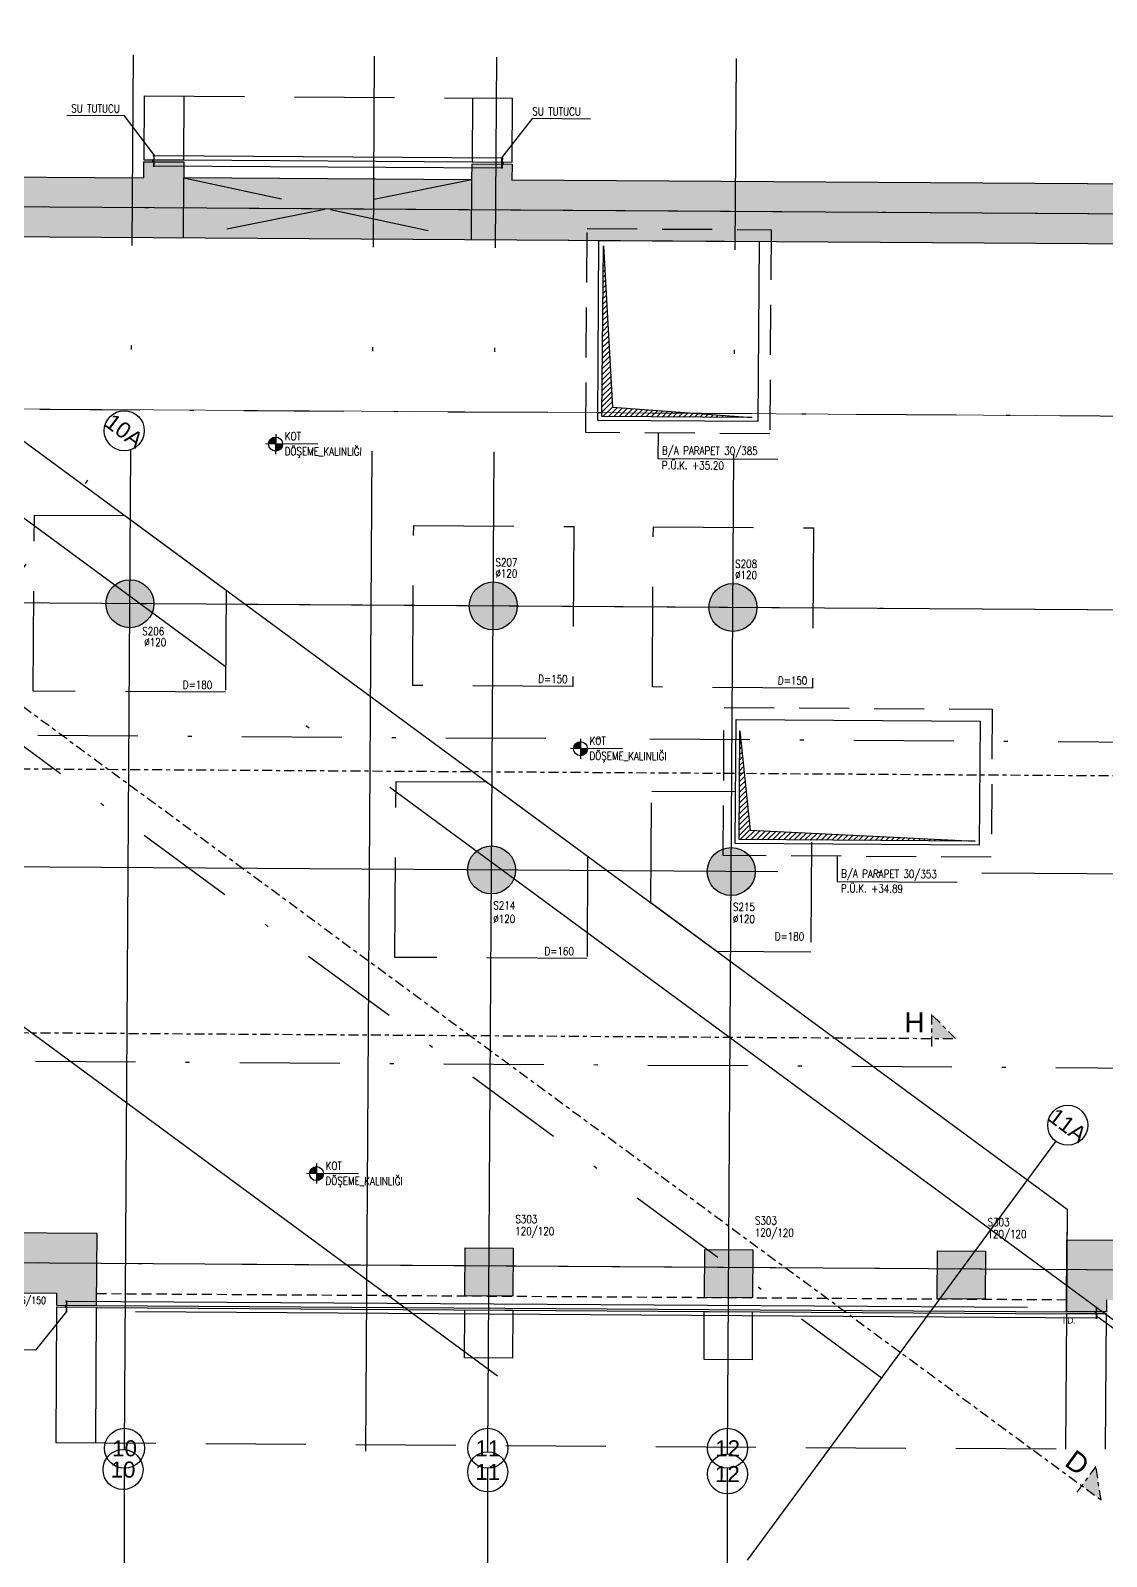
# Model space of a CAD drawing. Header units: millimetres. Extents: x 400392 to 401186, y 4543812 to 4544115.
# Drawn here: x 400778.17 to 400805.06, y 4544001.02 to 4544039.16 of the extents above; entities that cross this region are included whole.
import ezdxf
from ezdxf.enums import TextEntityAlignment as Align

# ---------------------------------------------------------------- set-up
doc = ezdxf.new("R2010")
doc.units = ezdxf.units.MM
for name, pattern in [('ACAD_ISO05W100', [33, 24, -3, 0, -3, 0, -3]), ('AKS', [3, 2.5, -0.25, 0, -0.25]), ('CENTER', [2, 1.25, -0.25, 0.25, -0.25]), ('DASHDOT2', [0.5, 0.25, -0.125, 0, -0.125]), ('HIDDEN', [0.375, 0.25, -0.125]), ('UUC-ST-KAL-I05-101-U-000$0$ACAD_ISO05W100', [33, 24, -3, 0, -3, 0, -3])]:
    doc.linetypes.add(name, pattern=pattern)
doc.layers.add('A-DETL', color=90, linetype='Continuous', lineweight=15)
for name, color, linetype in [('aks prota', 2, 'AKS'), ('boşluk prota', 2, 'Continuous'), ('boşluk taraması prota', 252, 'Continuous'), ('caks prota', 4, 'Continuous'), ('iderzi_PROTA', 3, 'Continuous'), ('kesit tarama prota', 252, 'Continuous'), ('kiris prota', 6, 'Continuous'), ('kolon prota', 1, 'Continuous'), ('kolon tarama prota', 252, 'Continuous'), ('lkolon prota', 4, 'Continuous'), ('lperde prota', 4, 'Continuous'), ('merdiven prota', 2, 'Continuous'), ('not prota', 2, 'Continuous'), ('not yazısı prota', 6, 'Continuous'), ('not çizgisi prota', 4, 'Continuous'), ('perde prota', 1, 'Continuous'), ('PRT-AL-TUNEL_EKSENI', 14, 'DASHDOT2'), ('skesit prota', 7, 'Continuous'), ('st-s_level (kot)', 6, 'Continuous'), ('st-s_levelmark (kot işareti)', 4, 'Continuous'), ('taks prota', 7, 'Continuous'), ('temel prota', 6, 'Continuous'), ('tkesit prota', 7, 'Continuous'), ('tkolon prota', 6, 'Continuous'), ('tnot prota', 4, 'Continuous'), ('UUC-ST-KAL-I05-101-U-000$0$st_s_su tutucu', 2, 'Continuous')]:
    doc.layers.add(name, color=color, linetype=linetype)
doc.styles.add('Arial', font='Arial.ttf')
doc.styles.add('OLCU', font='romanstw.shx')
doc.styles.add('TAKS', font='Arial Unicode.ttf')
doc.styles.add('text25_PROTA', font='Arial.ttf', dxfattribs={"height": 25})
doc.styles.add('tkolon', font='romanstw.shx')
doc.styles.add('TNOT', font='romanstw.shx', dxfattribs={"width": 0.8, "height": 250})
doc.styles.add('TSIMPLEX', font='romanstw.shx')

msp = doc.modelspace()

# ---------------------------------------------------------------- hatches: boundary and pattern name
at = {"layer": 'kesit tarama prota'}
h = msp.add_hatch(color=256, dxfattribs=at)
h.dxf.hatch_style = 1
h.paths.add_polyline_path([(400800.68594, 4544014.56936), (400801.28213, 4544013.96558), (400800.68214, 4544013.96938)])
h = msp.add_hatch(color=256, dxfattribs=at)
h.dxf.hatch_style = 1
h.paths.add_polyline_path([(400804.79177, 4544003.27119), (400804.91919, 4544002.43229), (400804.43603, 4544002.78802)])
at = {"layer": 'kolon tarama prota'}
h = msp.add_hatch(color=256, dxfattribs=at)
h.dxf.hatch_style = 1
h.paths.add_polyline_path([(400817.28146, 4544035.25536), (400790.197, 4544035.4269), (400790.19953, 4544035.82689), (400789.19955, 4544035.83322), (400789.19702, 4544035.43323), (400781.99716, 4544035.47883), (400781.99969, 4544035.87882), (400780.99971, 4544035.88516), (400780.99718, 4544035.48517), (400767.58603, 4544035.57011), (400769.64107, 4544034.05706), (400816.07198, 4544033.76299), (400815.91428, 4544008.86349), (400804.06602, 4544008.93853), (400804.05462, 4544007.13856), (400805.0546, 4544007.13223), (400805.0565, 4544007.43222), (400817.10476, 4544007.35592), (400817.12404, 4544010.39996), (400817.52403, 4544010.39742), (400817.53036, 4544011.3974), (400817.13237, 4544011.39992), (400817.16942, 4544017.24981), (400817.56741, 4544017.24728), (400817.57375, 4544018.24726), (400817.17375, 4544018.2498)])
h = msp.add_hatch(color=256, dxfattribs=at)
h.dxf.hatch_style = 1
edge = h.paths.add_edge_path()
edge.add_arc((400780.64974, 4544024.83715), 0.6, 359.637118, 719.637118)
h = msp.add_hatch(color=256, dxfattribs=at)
h.dxf.hatch_style = 1
edge = h.paths.add_edge_path()
edge.add_arc((400789.72955, 4544024.77965), 0.6, 359.637118, 719.637118)
h = msp.add_hatch(color=256, dxfattribs=at)
h.dxf.hatch_style = 1
edge = h.paths.add_edge_path()
edge.add_arc((400795.71944, 4544024.74207), 0.6, 359.637118, 719.637118)
h = msp.add_hatch(color=256, dxfattribs=at)
h.dxf.hatch_style = 1
edge = h.paths.add_edge_path()
edge.add_arc((400789.68775, 4544018.17978), 0.6, 359.637118, 719.637118)
h = msp.add_hatch(color=256, dxfattribs=at)
h.dxf.hatch_style = 1
edge = h.paths.add_edge_path()
edge.add_arc((400795.67764, 4544018.14184), 0.6, 359.637118, 719.637118)
h = msp.add_hatch(color=256, dxfattribs=at)
h.dxf.hatch_style = 1
h.paths.add_polyline_path([(400779.82827, 4544009.09204), (400731.11046, 4544009.4006), (400729.75018, 4544009.40921), (400731.80435, 4544007.89617), (400733.16549, 4544007.88755), (400778.81879, 4544007.5984), (400778.81689, 4544007.29841), (400779.81687, 4544007.29208)])
h = msp.add_hatch(color=256, dxfattribs=at)
h.dxf.hatch_style = 1
h.paths.add_polyline_path([(400789.02791, 4544008.73377), (400790.22789, 4544008.72617), (400790.22029, 4544007.52619), (400789.02031, 4544007.53379)])
h = msp.add_hatch(color=256, dxfattribs=at)
h.dxf.hatch_style = 1
h.paths.add_polyline_path([(400795.0178, 4544008.69583), (400796.21778, 4544008.68823), (400796.20718, 4544007.48827), (400795.0072, 4544007.49587)])
h = msp.add_hatch(color=256, dxfattribs=at)
h.dxf.hatch_style = 1
h.paths.add_polyline_path([(400800.83268, 4544008.659), (400802.03266, 4544008.6514), (400802.02206, 4544007.45144), (400800.82208, 4544007.45904)])
at = {"layer": 'st-s_levelmark (kot işareti)'}
h = msp.add_hatch(color=256, dxfattribs=at)
h.paths.add_polyline_path([(400784.29367, 4544029.00233, 0.41421356), (400784.11756, 4544028.82844), (400784.29256, 4544028.82733)])
h.paths.add_polyline_path([(400784.46756, 4544028.82623), (400784.29256, 4544028.82733), (400784.29145, 4544028.65234, 0.41421356)])
h = msp.add_hatch(color=256, dxfattribs=at)
h.paths.add_polyline_path([(400791.91097, 4544021.38753, 0.41421356), (400791.73487, 4544021.21365), (400791.90987, 4544021.21254)])
h.paths.add_polyline_path([(400792.08486, 4544021.21143), (400791.90987, 4544021.21254), (400791.90876, 4544021.03754, 0.41421356)])
h = msp.add_hatch(color=256, dxfattribs=at)
h.paths.add_polyline_path([(400785.31483, 4544010.76435, 0.41421356), (400785.13872, 4544010.59046), (400785.31372, 4544010.58935)])
h.paths.add_polyline_path([(400785.48871, 4544010.58824), (400785.31372, 4544010.58935), (400785.31261, 4544010.41435, 0.41421356)])

# ---------------------------------------------------------------- linework, layer by layer
at = {"layer": 'A-DETL', "color": 1, "lineweight": 5}
msp.add_line((400664.66907, 4544030.42182), (400823.11513, 4544029.41829), dxfattribs=at)
at = {"layer": 'aks prota', "ltscale": 10}
for p, q in [((400807.27371, 4544005.41814), (400713.11034, 4544074.74725)), ((400807.27371, 4544005.41814), (400713.11034, 4544074.74725)), ((400789.83571, 4544005.52859), (400707.03314, 4544066.49315)), ((400789.83571, 4544005.52859), (400707.03314, 4544066.49315)), ((400789.83571, 4544005.52859), (400707.03314, 4544066.49315)), ((400780.51578, 4544003.69069), (400780.73665, 4544038.5581)), ((400780.51578, 4544003.69069), (400780.73665, 4544038.5581)), ((400786.54565, 4544003.6525), (400786.76652, 4544038.51991)), ((400789.59559, 4544003.63318), (400789.81646, 4544038.50059)), ((400789.59559, 4544003.63318), (400789.81646, 4544038.50059)), ((400795.58539, 4544003.58113), (400795.80634, 4544038.46265)), ((400795.58539, 4544003.58113), (400795.80634, 4544038.46265)), ((400827.04675, 4544034.44349), (400661.13085, 4544035.49433)), ((400827.04675, 4544034.44349), (400661.13085, 4544035.49433)), ((400808.62508, 4544034.56017), (400685.21487, 4544035.34179)), ((400763.23779, 4544005.69705), (400780.21492, 4544028.75553)), ((400763.23779, 4544005.69705), (400780.21492, 4544028.75553)), ((400763.23779, 4544005.69705), (400780.21492, 4544028.75553)), ((400826.98405, 4544024.54369), (400661.06815, 4544025.59453)), ((400826.98405, 4544024.54369), (400661.06815, 4544025.59453)), ((400808.56238, 4544024.66037), (400685.15217, 4544025.44199)), ((400826.94224, 4544017.94382), (400661.02635, 4544018.99466)), ((400826.94224, 4544017.94382), (400661.02635, 4544018.99466)), ((400796.08579, 4544000.92688), (400803.79346, 4544011.39549)), ((400826.87954, 4544008.04402), (400660.96365, 4544009.09486)), ((400826.87954, 4544008.04402), (400660.96365, 4544009.09486)), ((400808.45787, 4544008.1607), (400685.04767, 4544008.94232)), ((400780.51573, 4543955.39459), (400780.51573, 4544003.22309)), ((400789.59572, 4543955.39459), (400789.59572, 4544003.22309)), ((400795.58573, 4543955.39459), (400795.58573, 4544003.22309))]:
    msp.add_line(p, q, dxfattribs=at)
at = {"layer": 'boşluk prota', "ltscale": 0.05}
for p, q in [((400792.44464, 4544029.51254), (400792.48551, 4544033.78433)), ((400792.48551, 4544033.78433), (400792.71224, 4544029.74821)), ((400792.71224, 4544029.74821), (400796.20088, 4544029.48875)), ((400796.20088, 4544029.48875), (400792.44464, 4544029.51254)), ((400795.8797, 4544018.94058), (400795.89694, 4544021.66226)), ((400795.89694, 4544021.66226), (400796.1473, 4544019.17625)), ((400796.1473, 4544019.17625), (400801.77758, 4544018.90323)), ((400801.77758, 4544018.90323), (400795.8797, 4544018.94058))]:
    msp.add_line(p, q, dxfattribs=at)
at = {"layer": 'boşluk taraması prota', "linetype": 'Continuous', "ltscale": 2}
for p, q in [((400792.4832, 4544033.54266), (400792.49825, 4544033.55752)), ((400792.48449, 4544033.6778), (400792.49112, 4544033.68435)), ((400792.47932, 4544033.13725), (400792.51962, 4544033.17705)), ((400792.48061, 4544033.27239), (400792.5125, 4544033.30388)), ((400792.4819, 4544033.40753), (400792.50537, 4544033.4307)), ((400792.47544, 4544032.73185), (400792.54099, 4544032.79658)), ((400792.47673, 4544032.86698), (400792.53387, 4544032.9234)), ((400792.47802, 4544033.00212), (400792.52675, 4544033.05023)), ((400792.47156, 4544032.32644), (400792.56237, 4544032.41611)), ((400792.47285, 4544032.46158), (400792.55524, 4544032.54293)), ((400792.47415, 4544032.59671), (400792.54812, 4544032.66976)), ((400792.46768, 4544031.92104), (400792.58374, 4544032.03563)), ((400792.46897, 4544032.05617), (400792.57662, 4544032.16246)), ((400792.47027, 4544032.19131), (400792.56949, 4544032.28928)), ((400792.4638, 4544031.51563), (400792.60511, 4544031.65516)), ((400792.4651, 4544031.65077), (400792.59799, 4544031.78199)), ((400792.46639, 4544031.7859), (400792.59086, 4544031.90881)), ((400792.45992, 4544031.11022), (400792.62649, 4544031.27469)), ((400792.46122, 4544031.24536), (400792.61936, 4544031.40151)), ((400792.46251, 4544031.3805), (400792.61224, 4544031.52834)), ((400792.45605, 4544030.70482), (400792.64786, 4544030.89422)), ((400792.45734, 4544030.83995), (400792.64073, 4544031.02104)), ((400792.45863, 4544030.97509), (400792.63361, 4544031.14787)), ((400792.45217, 4544030.29941), (400792.66923, 4544030.51375)), ((400792.45346, 4544030.43455), (400792.66211, 4544030.64057)), ((400792.45475, 4544030.56968), (400792.65498, 4544030.76739)), ((400792.44829, 4544029.89401), (400792.6906, 4544030.13327)), ((400792.44958, 4544030.02914), (400792.68348, 4544030.2601)), ((400792.45087, 4544030.16428), (400792.67636, 4544030.38692)), ((400792.4457, 4544029.62374), (400792.70485, 4544029.87962)), ((400792.447, 4544029.75887), (400792.69773, 4544030.00645)), ((400792.46851, 4544029.51239), (400792.71198, 4544029.7528)), ((400792.60321, 4544029.51154), (400792.83374, 4544029.73917)), ((400792.73791, 4544029.51069), (400792.95981, 4544029.7298)), ((400792.87261, 4544029.50983), (400793.08588, 4544029.72042)), ((400793.00731, 4544029.50898), (400793.21195, 4544029.71104)), ((400793.14201, 4544029.50813), (400793.33802, 4544029.70167)), ((400793.27671, 4544029.50727), (400793.46409, 4544029.69229)), ((400793.41141, 4544029.50642), (400793.59016, 4544029.68292)), ((400793.54612, 4544029.50557), (400793.71623, 4544029.67354)), ((400793.68082, 4544029.50471), (400793.8423, 4544029.66416)), ((400793.81552, 4544029.50386), (400793.96837, 4544029.65479)), ((400793.95022, 4544029.50301), (400794.09444, 4544029.64541)), ((400794.08492, 4544029.50216), (400794.22051, 4544029.63604)), ((400794.21962, 4544029.5013), (400794.34658, 4544029.62666)), ((400794.35432, 4544029.50045), (400794.47265, 4544029.61728)), ((400794.48902, 4544029.4996), (400794.59872, 4544029.60791)), ((400794.62372, 4544029.49874), (400794.72479, 4544029.59853)), ((400794.75843, 4544029.49789), (400794.85086, 4544029.58916)), ((400794.89313, 4544029.49704), (400794.97693, 4544029.57978)), ((400795.02783, 4544029.49618), (400795.103, 4544029.5704)), ((400795.16253, 4544029.49533), (400795.22906, 4544029.56103)), ((400795.29723, 4544029.49448), (400795.35513, 4544029.55165)), ((400795.43193, 4544029.49362), (400795.4812, 4544029.54228)), ((400795.56663, 4544029.49277), (400795.60727, 4544029.5329)), ((400795.70133, 4544029.49192), (400795.73334, 4544029.52353)), ((400795.83603, 4544029.49106), (400795.85941, 4544029.51415)), ((400795.97074, 4544029.49021), (400795.98548, 4544029.50477)), ((400796.10544, 4544029.48936), (400796.11155, 4544029.4954)), ((400795.89491, 4544021.34133), (400795.92615, 4544021.37219)), ((400795.89576, 4544021.47604), (400795.91389, 4544021.49394)), ((400795.89661, 4544021.61074), (400795.90163, 4544021.61569)), ((400795.8915, 4544020.80253), (400795.9752, 4544020.88518)), ((400795.89235, 4544020.93723), (400795.96294, 4544021.00693)), ((400795.8932, 4544021.07193), (400795.95068, 4544021.12868)), ((400795.89406, 4544021.20663), (400795.93841, 4544021.25043)), ((400795.88894, 4544020.39843), (400796.01198, 4544020.51992)), ((400795.88979, 4544020.53313), (400795.99972, 4544020.64168)), ((400795.89064, 4544020.66783), (400795.98746, 4544020.76343)), ((400795.88638, 4544019.99432), (400796.04877, 4544020.15467)), ((400795.88723, 4544020.12902), (400796.0365, 4544020.27642)), ((400795.88808, 4544020.26373), (400796.02424, 4544020.39817)), ((400795.88382, 4544019.59022), (400796.08555, 4544019.78941)), ((400795.88467, 4544019.72492), (400796.07329, 4544019.91116)), ((400795.88552, 4544019.85962), (400796.06103, 4544020.03292)), ((400795.88126, 4544019.18612), (400796.12233, 4544019.42416)), ((400795.88211, 4544019.32082), (400796.11007, 4544019.54591)), ((400795.88296, 4544019.45552), (400796.09781, 4544019.66766)), ((400795.8804, 4544019.05142), (400796.13459, 4544019.30241)), ((400795.90357, 4544018.94043), (400796.14686, 4544019.18065)), ((400796.03827, 4544018.93958), (400796.27184, 4544019.17021)), ((400796.17297, 4544018.93872), (400796.40106, 4544019.16394)), ((400796.30767, 4544018.93787), (400796.53028, 4544019.15767)), ((400796.44237, 4544018.93702), (400796.6595, 4544019.15141)), ((400796.57708, 4544018.93616), (400796.78872, 4544019.14514)), ((400796.71178, 4544018.93531), (400796.91794, 4544019.13888)), ((400796.84648, 4544018.93446), (400797.04716, 4544019.13261)), ((400796.98118, 4544018.9336), (400797.17638, 4544019.12634)), ((400797.11588, 4544018.93275), (400797.30559, 4544019.12008)), ((400797.25058, 4544018.9319), (400797.43481, 4544019.11381)), ((400797.38528, 4544018.93105), (400797.56403, 4544019.10755)), ((400797.51998, 4544018.93019), (400797.69325, 4544019.10128)), ((400797.65468, 4544018.92934), (400797.82247, 4544019.09501)), ((400797.78939, 4544018.92849), (400797.95169, 4544019.08875)), ((400797.92409, 4544018.92763), (400798.08091, 4544019.08248)), ((400798.05879, 4544018.92678), (400798.21013, 4544019.07622)), ((400798.19349, 4544018.92593), (400798.33935, 4544019.06995)), ((400798.32819, 4544018.92507), (400798.46857, 4544019.06368)), ((400798.46289, 4544018.92422), (400798.59779, 4544019.05742)), ((400798.59759, 4544018.92337), (400798.72701, 4544019.05115)), ((400798.73229, 4544018.92251), (400798.85623, 4544019.04489)), ((400798.86699, 4544018.92166), (400798.98545, 4544019.03862)), ((400799.0017, 4544018.92081), (400799.11466, 4544019.03235)), ((400799.1364, 4544018.91995), (400799.24388, 4544019.02609)), ((400799.2711, 4544018.9191), (400799.3731, 4544019.01982)), ((400799.4058, 4544018.91825), (400799.50232, 4544019.01356)), ((400799.5405, 4544018.9174), (400799.63154, 4544019.00729)), ((400799.6752, 4544018.91654), (400799.76076, 4544019.00102)), ((400799.8099, 4544018.91569), (400799.88998, 4544018.99476)), ((400799.9446, 4544018.91484), (400800.0192, 4544018.98849)), ((400800.07931, 4544018.91398), (400800.14842, 4544018.98223)), ((400800.21401, 4544018.91313), (400800.27764, 4544018.97596)), ((400800.34871, 4544018.91228), (400800.40686, 4544018.96969)), ((400800.48341, 4544018.91142), (400800.53608, 4544018.96343)), ((400800.61811, 4544018.91057), (400800.6653, 4544018.95716)), ((400800.75281, 4544018.90972), (400800.79452, 4544018.9509)), ((400800.88751, 4544018.90886), (400800.92373, 4544018.94463)), ((400801.02221, 4544018.90801), (400801.05295, 4544018.93836)), ((400801.15691, 4544018.90716), (400801.18217, 4544018.9321)), ((400801.29162, 4544018.9063), (400801.31139, 4544018.92583)), ((400801.42632, 4544018.90545), (400801.44061, 4544018.91957)), ((400801.56102, 4544018.9046), (400801.56983, 4544018.9133)), ((400801.69572, 4544018.90374), (400801.69905, 4544018.90703))]:
    msp.add_line(p, q, dxfattribs=at)
at = {"layer": 'caks prota', "ltscale": 0.05}
for centre in [(400780.50906, 4544029.15986), (400780.50906, 4544029.15986), (400780.50906, 4544029.15986), (400804.08761, 4544011.79983), (400780.51573, 4544003.72309), (400789.59497, 4544003.72309), (400795.58698, 4544003.72309), (400780.47788, 4544003.19181), (400780.47788, 4544003.19181), (400789.59243, 4544003.13319), (400789.59243, 4544003.13319), (400795.58422, 4544003.08113), (400795.58422, 4544003.08113)]:
    msp.add_circle(centre, 0.5, dxfattribs=at)
at = {"layer": 'iderzi_PROTA', "linetype": 'ACAD_ISO05W100', "ltscale": 2}
for p, q in [((400773.68049, 4544032.07645), (400804.07185, 4544009.70038)), ((400804.07185, 4544009.70038), (400804.05602, 4544007.43856))]:
    msp.add_line(p, q, dxfattribs=at)
at = {"layer": 'iderzi_PROTA', "linetype": 'ACAD_ISO05W100', "lineweight": 30, "ltscale": 2}
for p, q in [((400773.68049, 4544032.07645), (400804.07185, 4544009.70038)), ((400804.07185, 4544009.70038), (400804.05412, 4544007.13857))]:
    msp.add_line(p, q, dxfattribs=at)
at = {"layer": 'kiris prota', "linetype": 'HIDDEN', "ltscale": 5}
for p, q in [((400792.04211, 4544029.11509), (400792.07441, 4544034.21498)), ((400792.07441, 4544034.21498), (400796.67432, 4544034.18585)), ((400796.67432, 4544034.18585), (400796.64202, 4544029.08595)), ((400796.64202, 4544029.08595), (400792.04211, 4544029.11509)), ((400795.47718, 4544018.54312), (400795.50061, 4544022.24305)), ((400795.50061, 4544022.24305), (400802.19848, 4544022.20063)), ((400802.19848, 4544022.20063), (400802.17504, 4544018.5007)), ((400802.17504, 4544018.5007), (400795.47718, 4544018.54312))]:
    msp.add_line(p, q, dxfattribs=at)
at = {"layer": 'kiris prota'}
for p, q in [((400792.34401, 4544029.41318), (400792.37251, 4544033.91309)), ((400792.37251, 4544033.91309), (400796.37243, 4544033.88776)), ((400796.37243, 4544033.88776), (400796.34393, 4544029.38785)), ((400796.34393, 4544029.38785), (400792.34401, 4544029.41318)), ((400795.77907, 4544018.84122), (400795.79871, 4544021.94115)), ((400795.79871, 4544021.94115), (400801.89658, 4544021.90253)), ((400801.89658, 4544021.90253), (400801.87695, 4544018.8026)), ((400801.87695, 4544018.8026), (400795.77907, 4544018.84122))]:
    msp.add_line(p, q, dxfattribs=at)
at = {"layer": 'kolon prota', "color": 1}
for p, q in [((400789.02031, 4544007.53379), (400789.02791, 4544008.73377)), ((400789.02791, 4544008.73377), (400790.22789, 4544008.72617)), ((400790.22789, 4544008.72617), (400790.22029, 4544007.52619)), ((400795.0072, 4544007.49587), (400795.0178, 4544008.69583)), ((400795.0178, 4544008.69583), (400796.21778, 4544008.68823)), ((400796.21778, 4544008.68823), (400796.20718, 4544007.48827)), ((400800.82208, 4544007.45904), (400800.83268, 4544008.659)), ((400800.83268, 4544008.659), (400802.03266, 4544008.6514)), ((400802.03266, 4544008.6514), (400802.02206, 4544007.45144)), ((400790.22029, 4544007.52619), (400789.02031, 4544007.53379)), ((400796.20718, 4544007.48827), (400795.0072, 4544007.49587)), ((400802.02206, 4544007.45144), (400800.82208, 4544007.45904))]:
    msp.add_line(p, q, dxfattribs=at)
for centre in [(400780.64974, 4544024.83715), (400789.72955, 4544024.77965), (400795.71944, 4544024.74207), (400789.68775, 4544018.17978), (400795.67764, 4544018.14184)]:
    msp.add_circle(centre, 0.6, dxfattribs=at)
at = {"layer": 'kolon tarama prota'}
for p, q in [((400781.01014, 4544037.5306), (400781.00003, 4544035.93516)), ((400782.00001, 4544035.92882), (400782.01012, 4544037.52427)), ((400789.20997, 4544037.47867), (400789.19987, 4544035.88322)), ((400790.19985, 4544035.87689), (400790.20995, 4544037.47233)), ((400781.00003, 4544035.93516), (400782.00001, 4544035.92882)), ((400782.00001, 4544035.92882), (400789.19987, 4544035.88322)), ((400789.19987, 4544035.88322), (400790.19985, 4544035.87689)), ((400778.81657, 4544007.24841), (400778.79514, 4544003.86525)), ((400779.81655, 4544007.24208), (400778.81657, 4544007.24841)), ((400779.79512, 4544003.85891), (400779.81655, 4544007.24208)), ((400779.81655, 4544007.24208), (400804.0548, 4544007.08856)), ((400789.0105, 4544005.98382), (400789.0181, 4544007.1838)), ((400789.0181, 4544007.1838), (400790.21807, 4544007.1762)), ((400790.21807, 4544007.1762), (400790.21047, 4544005.97622)), ((400794.99738, 4544005.9459), (400795.00498, 4544007.14588)), ((400795.00498, 4544007.14588), (400796.20496, 4544007.13828)), ((400796.20496, 4544007.13828), (400796.19736, 4544005.9383)), ((400804.0548, 4544007.08856), (400804.03338, 4544003.7054)), ((400805.05478, 4544007.08223), (400804.0548, 4544007.08856)), ((400805.03336, 4544003.69906), (400805.05478, 4544007.08223)), ((400790.21047, 4544005.97622), (400789.0105, 4544005.98382)), ((400796.19736, 4544005.9383), (400794.99738, 4544005.9459))]:
    msp.add_line(p, q, dxfattribs=at)
at = {"layer": 'kolon tarama prota', "linetype": 'HIDDEN', "ltscale": 10}
for p, q in [((400781.01014, 4544037.5306), (400790.20995, 4544037.47233)), ((400778.79514, 4544003.86525), (400805.0334, 4544003.69906))]:
    msp.add_line(p, q, dxfattribs=at)
at = {"layer": 'merdiven prota', "linetype": 'HIDDEN', "ltscale": 10}
for p, q in [((400781.98766, 4544033.97886), (400781.99716, 4544035.47883)), ((400789.19702, 4544035.43323), (400781.98766, 4544033.97886)), ((400781.99716, 4544035.47883), (400789.18752, 4544033.93326)), ((400789.18752, 4544033.93326), (400789.19702, 4544035.43323))]:
    msp.add_line(p, q, dxfattribs=at)
at = {"layer": 'not prota', "ltscale": 0.1}
for p, q in [((400793.84966, 4544029.10364), (400793.84565, 4544028.47029)), ((400793.84565, 4544028.47029), (400796.84559, 4544028.45129)), ((400798.32574, 4544018.52508), (400798.32173, 4544017.89174)), ((400798.32173, 4544017.89174), (400801.32167, 4544017.87274))]:
    msp.add_line(p, q, dxfattribs=at)
at = {"layer": 'not çizgisi prota'}
for points in [[(400781.26891, 4544036.0334), (400780.51085, 4544037.03496), (400779.0725, 4544037.04407)], [(400789.94784, 4544035.97843), (400790.71852, 4544036.97031), (400792.15688, 4544036.9612)], [(400779.0659, 4544007.14192), (400778.28672, 4544006.17941), (400776.83053, 4544006.18864)], [(400804.80378, 4544007.0386), (400806.18334, 4544006.03154), (400807.62534, 4544006.01824)]]:
    msp.add_lwpolyline(points, dxfattribs=at)
at = {"layer": 'perde prota'}
for p, q in [((400780.99718, 4544035.48517), (400780.99971, 4544035.88516)), ((400780.99971, 4544035.88516), (400781.99969, 4544035.87882)), ((400781.99969, 4544035.87882), (400781.99716, 4544035.47883)), ((400789.19702, 4544035.43323), (400789.19955, 4544035.83322)), ((400789.19955, 4544035.83322), (400790.19953, 4544035.82689)), ((400790.19953, 4544035.82689), (400790.197, 4544035.4269)), ((400767.58603, 4544035.57011), (400780.99718, 4544035.48517)), ((400789.19702, 4544035.43323), (400781.99716, 4544035.47883)), ((400817.28146, 4544035.25536), (400790.197, 4544035.4269)), ((400816.07198, 4544033.76299), (400769.64107, 4544034.05706)), ((400779.82827, 4544009.09204), (400731.11046, 4544009.4006)), ((400779.81687, 4544007.29208), (400779.82827, 4544009.09204)), ((400804.05462, 4544007.13856), (400804.06602, 4544008.93853)), ((400804.06602, 4544008.93853), (400815.91428, 4544008.86349)), ((400733.16549, 4544007.88755), (400778.81879, 4544007.5984)), ((400778.81879, 4544007.5984), (400778.81689, 4544007.29841)), ((400778.81689, 4544007.29841), (400779.81687, 4544007.29208)), ((400779.81687, 4544007.29208), (400804.05462, 4544007.13856)), ((400805.0565, 4544007.43222), (400805.0546, 4544007.13223)), ((400805.0546, 4544007.13223), (400804.05462, 4544007.13856))]:
    msp.add_line(p, q, dxfattribs=at)
at = {"layer": 'perde prota', "linetype": 'HIDDEN'}
msp.add_line((400779.81877, 4544007.59207), (400804.05652, 4544007.43856), dxfattribs=at)
at = {"layer": 'PRT-AL-TUNEL_EKSENI', "ltscale": 10}
for p, q in [((400799.44787, 4544005.46771), (400710.38301, 4544071.04297)), ((400661.09887, 4544030.44443), (400827.01476, 4544029.39359)), ((400661.04725, 4544022.2946), (400826.96314, 4544021.24376)), ((400660.99564, 4544014.14476), (400826.91153, 4544013.09392))]:
    msp.add_line(p, q, dxfattribs=at)
at = {"layer": 'skesit prota', "linetype": 'CENTER', "ltscale": 0.2}
for p, q in [((400709.3343, 4544072.80801), (400804.91919, 4544002.43229)), ((400656.36139, 4544021.48111), (400823.13878, 4544020.42481)), ((400722.31828, 4544014.4657), (400801.28213, 4544013.96558)), ((400800.68594, 4544014.56936), (400800.68024, 4544013.66938)), ((400801.28213, 4544013.96558), (400800.68594, 4544014.56936)), ((400804.79177, 4544003.27119), (400804.25816, 4544002.54644)), ((400804.91919, 4544002.43229), (400804.79177, 4544003.27119))]:
    msp.add_line(p, q, dxfattribs=at)
at = {"layer": 'st-s_levelmark (kot işareti)'}
for p, q in [((400784.29414, 4544029.07733), (400784.29098, 4544028.57734)), ((400785.34254, 4544028.82068), (400784.04257, 4544028.82892)), ((400791.91145, 4544021.46253), (400791.90828, 4544020.96254)), ((400792.95984, 4544021.20589), (400791.65987, 4544021.21412)), ((400786.3637, 4544010.5827), (400785.06372, 4544010.59093)), ((400785.3153, 4544010.83934), (400785.31213, 4544010.33935))]:
    msp.add_line(p, q, dxfattribs=at)
for centre in [(400784.29256, 4544028.82733), (400791.90987, 4544021.21254), (400785.31372, 4544010.58935)]:
    msp.add_circle(centre, 0.175, dxfattribs=at)
at = {"layer": 'temel prota', "linetype": 'HIDDEN', "ltscale": 10}
for p, q in [((400778.23586, 4544022.6524), (400778.26372, 4544027.05231)), ((400778.26372, 4544027.05231), (400780.52375, 4544027.03799)), ((400780.52375, 4544027.03799), (400783.05194, 4544025.17658)), ((400787.71693, 4544022.79235), (400787.74226, 4544026.79227)), ((400787.74226, 4544026.79227), (400791.74218, 4544026.76694)), ((400791.74218, 4544026.76694), (400791.71685, 4544022.76702)), ((400793.70681, 4544022.75441), (400793.73215, 4544026.75433)), ((400793.73215, 4544026.75433), (400797.73207, 4544026.729)), ((400797.73207, 4544026.729), (400797.70673, 4544022.72908)), ((400783.05194, 4544025.17658), (400783.03576, 4544022.622)), ((400791.71685, 4544022.76702), (400787.71693, 4544022.79235)), ((400783.03576, 4544022.622), (400778.23586, 4544022.6524)), ((400797.70673, 4544022.72908), (400793.70681, 4544022.75441)), ((400787.27387, 4544015.99502), (400787.30173, 4544020.39493)), ((400787.30173, 4544020.39493), (400789.56176, 4544020.38062)), ((400789.56176, 4544020.38062), (400792.08995, 4544018.51921)), ((400793.67263, 4544017.35695), (400793.69035, 4544020.15447)), ((400793.69035, 4544020.15447), (400795.78718, 4544020.14119)), ((400797.68234, 4544018.87791), (400797.66493, 4544016.12921)), ((400792.08995, 4544018.51921), (400792.07377, 4544015.96462)), ((400795.31998, 4544016.14407), (400793.67263, 4544017.35695)), ((400792.07377, 4544015.96462), (400787.27387, 4544015.99502)), ((400797.66493, 4544016.12921), (400795.31998, 4544016.14407))]:
    msp.add_line(p, q, dxfattribs=at)
at = {"layer": 'UUC-ST-KAL-I05-101-U-000$0$st_s_su tutucu', "linetype": 'UUC-ST-KAL-I05-101-U-000$0$ACAD_ISO05W100', "ltscale": 0.05}
for p, q in [((400781.22257, 4544035.93215), (400781.22226, 4544035.88213)), ((400781.22485, 4544035.88061), (400781.24456, 4544035.89183)), ((400781.24475, 4544035.92217), (400781.22518, 4544035.93364)), ((400781.22664, 4544035.88961), (400781.22686, 4544035.92462)), ((400781.24981, 4544035.8998), (400781.22923, 4544035.88809)), ((400781.22947, 4544035.9261), (400781.2499, 4544035.91413)), ((400781.23347, 4544035.78227), (400781.23344, 4544035.77707)), ((400781.23344, 4544035.77707), (400781.26463, 4544035.77687)), ((400781.24652, 4544035.79085), (400781.23347, 4544035.78227)), ((400781.23508, 4544036.03706), (400781.23505, 4544036.03186)), ((400781.23505, 4544036.03186), (400781.24799, 4544036.02312)), ((400781.26628, 4544036.03687), (400781.23508, 4544036.03706)), ((400781.24083, 4544035.81569), (400781.2408, 4544035.81157)), ((400781.2408, 4544035.81157), (400781.24665, 4544035.81154)), ((400781.24668, 4544035.81566), (400781.24083, 4544035.81569)), ((400781.24106, 4544035.85252), (400781.24104, 4544035.8484)), ((400781.24104, 4544035.8484), (400781.24689, 4544035.84837)), ((400781.24691, 4544035.85248), (400781.24106, 4544035.85252)), ((400781.24178, 4544035.96564), (400781.24175, 4544035.96152)), ((400781.24175, 4544035.96152), (400781.2476, 4544035.96149)), ((400781.24763, 4544035.9656), (400781.24178, 4544035.96564)), ((400781.24201, 4544036.00247), (400781.24199, 4544035.99835)), ((400781.24199, 4544035.99835), (400781.24784, 4544035.99831)), ((400781.24786, 4544036.00243), (400781.24201, 4544036.00247)), ((400781.24665, 4544035.81154), (400781.24652, 4544035.79085)), ((400781.24689, 4544035.84837), (400781.24668, 4544035.81566)), ((400781.24715, 4544035.89031), (400781.24691, 4544035.85248)), ((400781.2476, 4544035.96149), (400781.24736, 4544035.92366)), ((400781.24784, 4544035.99831), (400781.24763, 4544035.9656)), ((400781.24799, 4544036.02312), (400781.24786, 4544036.00243)), ((400781.25172, 4544035.79082), (400781.25185, 4544035.8115)), ((400781.26467, 4544035.78207), (400781.25172, 4544035.79082)), ((400781.25185, 4544035.8115), (400781.25771, 4544035.81147)), ((400781.25188, 4544035.81562), (400781.25209, 4544035.84833)), ((400781.25773, 4544035.81559), (400781.25188, 4544035.81562)), ((400781.25209, 4544035.84833), (400781.25794, 4544035.8483)), ((400781.25211, 4544035.85245), (400781.2524, 4544035.89829)), ((400781.25796, 4544035.85241), (400781.25211, 4544035.85245)), ((400781.25251, 4544035.91562), (400781.2528, 4544035.96145)), ((400781.2528, 4544035.96145), (400781.25865, 4544035.96142)), ((400781.25283, 4544035.96557), (400781.25304, 4544035.99828)), ((400781.25868, 4544035.96553), (400781.25283, 4544035.96557)), ((400781.25304, 4544035.99828), (400781.25889, 4544035.99824)), ((400781.25306, 4544036.0024), (400781.25319, 4544036.02308)), ((400781.25891, 4544036.00236), (400781.25306, 4544036.0024)), ((400781.25319, 4544036.02308), (400781.26625, 4544036.03167)), ((400781.25771, 4544035.81147), (400781.25773, 4544035.81559)), ((400781.25794, 4544035.8483), (400781.25796, 4544035.85241)), ((400781.25865, 4544035.96142), (400781.25868, 4544035.96553)), ((400781.25889, 4544035.99824), (400781.25891, 4544036.00236)), ((400781.26463, 4544035.77687), (400781.26467, 4544035.78207)), ((400781.26625, 4544036.03167), (400781.26628, 4544036.03687)), ((400789.93487, 4544035.97676), (400789.93491, 4544035.98196)), ((400789.94782, 4544035.96801), (400789.93487, 4544035.97676)), ((400789.93491, 4544035.98196), (400789.96611, 4544035.98177)), ((400789.94063, 4544035.75647), (400789.94065, 4544035.76059)), ((400789.94648, 4544035.75644), (400789.94063, 4544035.75647)), ((400789.94065, 4544035.76059), (400789.94651, 4544035.76055)), ((400789.94086, 4544035.7933), (400789.94089, 4544035.79742)), ((400789.94671, 4544035.79326), (400789.94086, 4544035.7933)), ((400789.94089, 4544035.79742), (400789.94674, 4544035.79738)), ((400789.94158, 4544035.90642), (400789.9416, 4544035.91054)), ((400789.94743, 4544035.90639), (400789.94158, 4544035.90642)), ((400789.9416, 4544035.91054), (400789.94745, 4544035.9105)), ((400789.94181, 4544035.94325), (400789.94184, 4544035.94737)), ((400789.94766, 4544035.94321), (400789.94181, 4544035.94325)), ((400789.94184, 4544035.94737), (400789.94769, 4544035.94733)), ((400789.94635, 4544035.73575), (400789.94648, 4544035.75644)), ((400789.94651, 4544035.76055), (400789.94671, 4544035.79326)), ((400789.94674, 4544035.79738), (400789.94703, 4544035.84322)), ((400789.94714, 4544035.86055), (400789.94743, 4544035.90639)), ((400789.94745, 4544035.9105), (400789.94766, 4544035.94321)), ((400789.94769, 4544035.94733), (400789.94782, 4544035.96801)), ((400789.94964, 4544035.8447), (400789.97007, 4544035.83273)), ((400789.97031, 4544035.87074), (400789.94973, 4544035.85903)), ((400789.95168, 4544035.7564), (400789.95155, 4544035.73572)), ((400789.95753, 4544035.75637), (400789.95168, 4544035.7564)), ((400789.95191, 4544035.79323), (400789.95171, 4544035.76052)), ((400789.95171, 4544035.76052), (400789.95756, 4544035.76048)), ((400789.95776, 4544035.79319), (400789.95191, 4544035.79323)), ((400789.95218, 4544035.83518), (400789.95194, 4544035.79735)), ((400789.95194, 4544035.79735), (400789.95779, 4544035.79731)), ((400789.95263, 4544035.90635), (400789.95239, 4544035.86852)), ((400789.95848, 4544035.90632), (400789.95263, 4544035.90635)), ((400789.95286, 4544035.94318), (400789.95265, 4544035.91047)), ((400789.95265, 4544035.91047), (400789.95851, 4544035.91043)), ((400789.95871, 4544035.94314), (400789.95286, 4544035.94318)), ((400789.95302, 4544035.96798), (400789.95289, 4544035.9473)), ((400789.95289, 4544035.9473), (400789.95874, 4544035.94726)), ((400789.96607, 4544035.97657), (400789.95302, 4544035.96798)), ((400789.97436, 4544035.8252), (400789.95479, 4544035.83666)), ((400789.95498, 4544035.86701), (400789.97469, 4544035.87822)), ((400789.95756, 4544035.76048), (400789.95753, 4544035.75637)), ((400789.95779, 4544035.79731), (400789.95776, 4544035.79319)), ((400789.95851, 4544035.91043), (400789.95848, 4544035.90632)), ((400789.95874, 4544035.94726), (400789.95871, 4544035.94314)), ((400789.96611, 4544035.98177), (400789.96607, 4544035.97657)), ((400789.97268, 4544035.83422), (400789.9729, 4544035.86923)), ((400789.97728, 4544035.8767), (400789.97697, 4544035.82668)), ((400789.93326, 4544035.72197), (400789.93329, 4544035.72717)), ((400789.96446, 4544035.72177), (400789.93326, 4544035.72197)), ((400789.93329, 4544035.72717), (400789.94635, 4544035.73575)), ((400789.95155, 4544035.73572), (400789.96449, 4544035.72697)), ((400789.96449, 4544035.72697), (400789.96446, 4544035.72177)), ((400779.03944, 4544007.2971), (400779.03912, 4544007.24708)), ((400779.04171, 4544007.24557), (400779.06143, 4544007.25678)), ((400779.06162, 4544007.28712), (400779.04205, 4544007.29859)), ((400779.0435, 4544007.25456), (400779.04372, 4544007.28957)), ((400779.06668, 4544007.26475), (400779.04609, 4544007.25304)), ((400779.04633, 4544007.29106), (400779.06677, 4544007.27909)), ((400779.05033, 4544007.14722), (400779.0503, 4544007.14202)), ((400779.0503, 4544007.14202), (400779.0815, 4544007.14182)), ((400779.06339, 4544007.15581), (400779.05033, 4544007.14722)), ((400779.05195, 4544007.40202), (400779.05191, 4544007.39682)), ((400779.05191, 4544007.39682), (400779.06486, 4544007.38807)), ((400779.08315, 4544007.40182), (400779.05195, 4544007.40202)), ((400779.05769, 4544007.18064), (400779.05767, 4544007.17653)), ((400779.05767, 4544007.17653), (400779.06352, 4544007.17649)), ((400779.06354, 4544007.18061), (400779.05769, 4544007.18064)), ((400779.05793, 4544007.21747), (400779.0579, 4544007.21335)), ((400779.0579, 4544007.21335), (400779.06375, 4544007.21332)), ((400779.06378, 4544007.21744), (400779.05793, 4544007.21747)), ((400779.05864, 4544007.33059), (400779.05862, 4544007.32648)), ((400779.05862, 4544007.32648), (400779.06447, 4544007.32644)), ((400779.06449, 4544007.33056), (400779.05864, 4544007.33059)), ((400779.05888, 4544007.36742), (400779.05885, 4544007.3633)), ((400779.05885, 4544007.3633), (400779.0647, 4544007.36327)), ((400779.06473, 4544007.36738), (400779.05888, 4544007.36742)), ((400779.06352, 4544007.17649), (400779.06339, 4544007.15581)), ((400779.06375, 4544007.21332), (400779.06354, 4544007.18061)), ((400779.06402, 4544007.25526), (400779.06378, 4544007.21744)), ((400779.06447, 4544007.32644), (400779.06423, 4544007.28861)), ((400779.0647, 4544007.36327), (400779.06449, 4544007.33056)), ((400779.06486, 4544007.38807), (400779.06473, 4544007.36738)), ((400779.06859, 4544007.15577), (400779.06872, 4544007.17646)), ((400779.08153, 4544007.14702), (400779.06859, 4544007.15577)), ((400779.06872, 4544007.17646), (400779.07457, 4544007.17642)), ((400779.06874, 4544007.18057), (400779.06895, 4544007.21328)), ((400779.0746, 4544007.18054), (400779.06874, 4544007.18057)), ((400779.06895, 4544007.21328), (400779.0748, 4544007.21325)), ((400779.06898, 4544007.2174), (400779.06927, 4544007.26324)), ((400779.07483, 4544007.21737), (400779.06898, 4544007.2174)), ((400779.06938, 4544007.28057), (400779.06967, 4544007.32641)), ((400779.06967, 4544007.32641), (400779.07552, 4544007.32637)), ((400779.06969, 4544007.33052), (400779.0699, 4544007.36323)), ((400779.07555, 4544007.33049), (400779.06969, 4544007.33052)), ((400779.0699, 4544007.36323), (400779.07575, 4544007.3632)), ((400779.06993, 4544007.36735), (400779.07006, 4544007.38803)), ((400779.07578, 4544007.36731), (400779.06993, 4544007.36735)), ((400779.07006, 4544007.38803), (400779.08311, 4544007.39662)), ((400779.07457, 4544007.17642), (400779.0746, 4544007.18054)), ((400779.0748, 4544007.21325), (400779.07483, 4544007.21737)), ((400779.07552, 4544007.32637), (400779.07555, 4544007.33049)), ((400779.07575, 4544007.3632), (400779.07578, 4544007.36731)), ((400779.0815, 4544007.14182), (400779.08153, 4544007.14702)), ((400779.08311, 4544007.39662), (400779.08315, 4544007.40182)), ((400804.79103, 4544007.23768), (400804.791, 4544007.23248)), ((400804.791, 4544007.23248), (400804.80394, 4544007.22374)), ((400804.82223, 4544007.23749), (400804.79103, 4544007.23768)), ((400804.79773, 4544007.16626), (400804.7977, 4544007.16214)), ((400804.7977, 4544007.16214), (400804.80355, 4544007.16211)), ((400804.80358, 4544007.16622), (400804.79773, 4544007.16626)), ((400804.79796, 4544007.20309), (400804.79794, 4544007.19897)), ((400804.79794, 4544007.19897), (400804.80379, 4544007.19893)), ((400804.80381, 4544007.20305), (400804.79796, 4544007.20309)), ((400804.80355, 4544007.16211), (400804.80331, 4544007.12428)), ((400804.80379, 4544007.19893), (400804.80358, 4544007.16622)), ((400804.80394, 4544007.22374), (400804.80381, 4544007.20305)), ((400804.80846, 4544007.11624), (400804.80875, 4544007.16207)), ((400804.80875, 4544007.16207), (400804.81461, 4544007.16204)), ((400804.80878, 4544007.16619), (400804.80899, 4544007.1989)), ((400804.81463, 4544007.16615), (400804.80878, 4544007.16619)), ((400804.80899, 4544007.1989), (400804.81484, 4544007.19886)), ((400804.80901, 4544007.20302), (400804.80914, 4544007.2237)), ((400804.81486, 4544007.20298), (400804.80901, 4544007.20302)), ((400804.80914, 4544007.2237), (400804.8222, 4544007.23229)), ((400804.81461, 4544007.16204), (400804.81463, 4544007.16615)), ((400804.81484, 4544007.19886), (400804.81486, 4544007.20298)), ((400804.8222, 4544007.23229), (400804.82223, 4544007.23749)), ((400804.77852, 4544007.13277), (400804.77821, 4544007.08275)), ((400804.7808, 4544007.08123), (400804.80051, 4544007.09245)), ((400804.8007, 4544007.12279), (400804.78113, 4544007.13426)), ((400804.78259, 4544007.09023), (400804.78281, 4544007.12524)), ((400804.80576, 4544007.10042), (400804.78518, 4544007.08871)), ((400804.78542, 4544007.12672), (400804.80585, 4544007.11475)), ((400804.78942, 4544006.98289), (400804.78939, 4544006.97769)), ((400804.78939, 4544006.97769), (400804.82058, 4544006.97749)), ((400804.80247, 4544006.99147), (400804.78942, 4544006.98289)), ((400804.79678, 4544007.01631), (400804.79675, 4544007.01219)), ((400804.79675, 4544007.01219), (400804.8026, 4544007.01216)), ((400804.80263, 4544007.01628), (400804.79678, 4544007.01631)), ((400804.79701, 4544007.05314), (400804.79699, 4544007.04902)), ((400804.79699, 4544007.04902), (400804.80284, 4544007.04899)), ((400804.80286, 4544007.0531), (400804.79701, 4544007.05314)), ((400804.8026, 4544007.01216), (400804.80247, 4544006.99147)), ((400804.80284, 4544007.04899), (400804.80263, 4544007.01628)), ((400804.8031, 4544007.09093), (400804.80286, 4544007.0531)), ((400804.80767, 4544006.99144), (400804.8078, 4544007.01212)), ((400804.82062, 4544006.98269), (400804.80767, 4544006.99144)), ((400804.8078, 4544007.01212), (400804.81366, 4544007.01209)), ((400804.80783, 4544007.01624), (400804.80804, 4544007.04895)), ((400804.81368, 4544007.01621), (400804.80783, 4544007.01624)), ((400804.80804, 4544007.04895), (400804.81389, 4544007.04892)), ((400804.80806, 4544007.05307), (400804.80835, 4544007.09891)), ((400804.81391, 4544007.05303), (400804.80806, 4544007.05307)), ((400804.81366, 4544007.01209), (400804.81368, 4544007.01621)), ((400804.81389, 4544007.04892), (400804.81391, 4544007.05303)), ((400804.82058, 4544006.97749), (400804.82062, 4544006.98269))]:
    msp.add_line(p, q, dxfattribs=at)
at = {"layer": 'UUC-ST-KAL-I05-101-U-000$0$st_s_su tutucu', "linetype": 'UUC-ST-KAL-I05-101-U-000$0$ACAD_ISO05W100'}
for p, q in [((400789.93326, 4544035.72197), (400781.26463, 4544035.77687)), ((400781.26628, 4544036.03687), (400789.93491, 4544035.98196)), ((400804.78854, 4544006.97963), (400779.0815, 4544007.14182)), ((400779.08315, 4544007.40182), (400804.79019, 4544007.23962))]:
    msp.add_line(p, q, dxfattribs=at)
at = {"layer": 'UUC-ST-KAL-I05-101-U-000$0$st_s_su tutucu', "linetype": 'UUC-ST-KAL-I05-101-U-000$0$ACAD_ISO05W100', "ltscale": 0.05}
for centre, start, end in [((400781.22399, 4544035.88212), 179.637164, 299.637131), ((400781.22431, 4544035.93214), 59.637137, 179.637133), ((400781.22837, 4544035.8896), 179.637103, 299.637111), ((400781.22859, 4544035.92461), 59.637074, 179.637072), ((400781.24542, 4544035.89032), 359.637133, 119.637147), ((400781.24563, 4544035.92367), 239.637093, 359.637133), ((400781.25067, 4544035.8983), 359.637164, 119.637125), ((400781.25078, 4544035.91563), 239.637122, 359.637103), ((400789.94876, 4544035.84321), 59.637102, 179.637103), ((400789.94887, 4544035.86054), 179.637103, 299.637111), ((400789.95391, 4544035.83517), 59.637113, 179.637103), ((400789.95412, 4544035.86851), 179.637134, 299.637116), ((400789.97095, 4544035.83423), 239.637124, 359.637133), ((400789.97117, 4544035.86924), 359.637195, 119.637173), ((400789.97523, 4544035.82669), 239.637087, 359.637072), ((400789.97555, 4544035.87672), 359.637103, 119.637118), ((400779.04086, 4544007.24707), 179.637134, 299.637108), ((400779.04117, 4544007.29709), 59.637143, 179.637133), ((400779.04524, 4544007.25455), 179.637133, 299.637147), ((400779.04546, 4544007.28956), 59.637093, 179.637103), ((400779.06228, 4544007.25528), 359.637134, 119.637153), ((400779.0625, 4544007.28862), 239.637085, 359.637103), ((400779.06753, 4544007.26325), 359.637103, 119.637125), ((400779.06764, 4544007.28058), 239.63713, 359.637133), ((400804.77994, 4544007.08274), 179.637103, 299.637148), ((400804.78026, 4544007.13276), 59.637105, 179.637102), ((400804.78432, 4544007.09022), 179.637103, 299.637086), ((400804.78454, 4544007.12523), 59.637075, 179.637103), ((400804.80137, 4544007.09094), 359.637134, 119.63713), ((400804.80158, 4544007.12429), 239.63713, 359.637133), ((400804.80662, 4544007.09892), 359.637134, 119.637116), ((400804.80673, 4544007.11625), 239.637113, 359.637133)]:
    msp.add_arc(centre, 0.00173, start, end, dxfattribs=at)

# ---------------------------------------------------------------- texts
at = {"layer": 'iderzi_PROTA', "linetype": 'ACAD_ISO05W100', "style": 'text25_PROTA'}
msp.add_text('İ.D.', height=0.15, rotation=359.637118, dxfattribs=at).set_placement((400803.96438, 4544006.84323))
at = {"layer": 'lkolon prota', "style": 'tkolon', "width": 0.8}
for s, p in [('%%C120', (400789.78452, 4544025.49481)), ('%%C120', (400795.7744, 4544025.45688)), ('%%C120', (400781.00832, 4544023.77539)), ('%%C120', (400789.72983, 4544016.85984)), ('%%C120', (400795.71994, 4544016.85727)), ('120/120', (400790.28041, 4544009.0547)), ('120/120', (400796.26729, 4544009.01678)), ('120/120', (400802.08218, 4544008.97995))]:
    msp.add_text(s, height=0.2, rotation=359.637118, dxfattribs=at).set_placement(p)
at = {"layer": 'lperde prota', "style": 'tkolon', "width": 0.8}
msp.add_text('7264.6/150', height=0.18, rotation=359.276634, dxfattribs=at).set_placement((400777.36811, 4544007.43322), align=Align.MIDDLE_LEFT)
at = {"layer": 'not yazısı prota', "ltscale": 0.05, "style": 'TSIMPLEX', "width": 0.8}
for p in [(400779.18329, 4544037.11786), (400790.70609, 4544037.04488)]:
    msp.add_text('SU TUTUCU', height=0.2, rotation=359.637118, dxfattribs=at).set_placement(p)
at = {"layer": 'st-s_level (kot)', "color": 6, "style": 'OLCU', "width": 0.8}
for tag, p, rotation in [('KOT', (400784.51988, 4544028.9237), 359.637117), ('DÖŞEME_KALINLIĞI', (400784.51751, 4544028.5496), 359.637117), ('D=180', (400781.97314, 4544022.71149), 359.637118), ('D=150', (400790.85422, 4544022.85524), 359.637118), ('D=150', (400796.84411, 4544022.81731), 359.637118), ('KOT', (400792.13718, 4544021.3089), 359.637117), ('DÖŞEME_KALINLIĞI', (400792.13481, 4544020.93481), 359.637117), ('D=180', (400796.76669, 4544016.42187), 359.637118), ('D=160', (400791.01115, 4544016.05411), 359.637118), ('KOT', (400785.54103, 4544010.68571), 359.637117), ('DÖŞEME_KALINLIĞI', (400785.53866, 4544010.31162), 359.637117)]:
    msp.add_attdef(tag, p, '', height=0.2, rotation=rotation, dxfattribs=at)
at = {"layer": 'taks prota', "style": 'TAKS'}
for s, rotation, p in [('10A', 323.142286, (400780.50906, 4544029.15986)), ('10A', 323.142286, (400780.50906, 4544029.15986)), ('11A', 323.142286, (400804.08761, 4544011.79983)), ('10', 359.637118, (400780.47788, 4544003.19181)), ('10', 359.637118, (400780.47788, 4544003.19181)), ('11', 359.637118, (400789.59243, 4544003.13319)), ('11', 359.637118, (400789.59243, 4544003.13319)), ('12', 359.637118, (400795.58122, 4544003.08115)), ('12', 359.637118, (400795.58122, 4544003.08115))]:
    msp.add_text(s, height=0.4, rotation=rotation, dxfattribs=at).set_placement(p, align=Align.MIDDLE_CENTER)
for s, p in [('10', (400780.51573, 4544003.72309)), ('11', (400789.59497, 4544003.72309)), ('12', (400795.58698, 4544003.72309))]:
    msp.add_text(s, height=0.4, dxfattribs=at).set_placement(p, align=Align.MIDDLE_CENTER)
at = {"layer": 'tkesit prota', "style": 'Arial'}
for s, rotation, p in [('H', 359.637118, (400800.00322, 4544014.12368)), ('D', 323.637118, (400803.97747, 4544003.31191))]:
    msp.add_text(s, height=0.5, rotation=rotation, dxfattribs=at).set_placement(p)
at = {"layer": 'tkolon prota', "style": 'tkolon', "width": 0.8}
for s, p in [('S207', (400789.78591, 4544025.77212)), ('S208', (400795.7758, 4544025.73419)), ('S206', (400780.95823, 4544024.05082)), ('S214', (400789.73159, 4544017.19588)), ('S215', (400795.72148, 4544017.15794)), ('S303', (400790.28231, 4544009.35469)), ('S303', (400796.26919, 4544009.31677)), ('S303', (400802.08408, 4544009.27994))]:
    msp.add_text(s, height=0.2, rotation=359.637118, dxfattribs=at).set_placement(p)
at = {"layer": 'tnot prota', "style": 'TNOT', "width": 0.8}
for s, p in [('B/A PARAPET 30/385', (400793.94692, 4544028.66966)), ('P.Ü.K. +35.20', (400793.94457, 4544028.29824)), ('B/A PARAPET 30/353', (400798.423, 4544018.0911)), ('P.Ü.K. +34.89', (400798.42064, 4544017.71968))]:
    msp.add_text(s, height=0.2, rotation=359.637118, dxfattribs=at).set_placement(p, align=Align.MIDDLE_LEFT)

doc.saveas('drawing.dxf')
